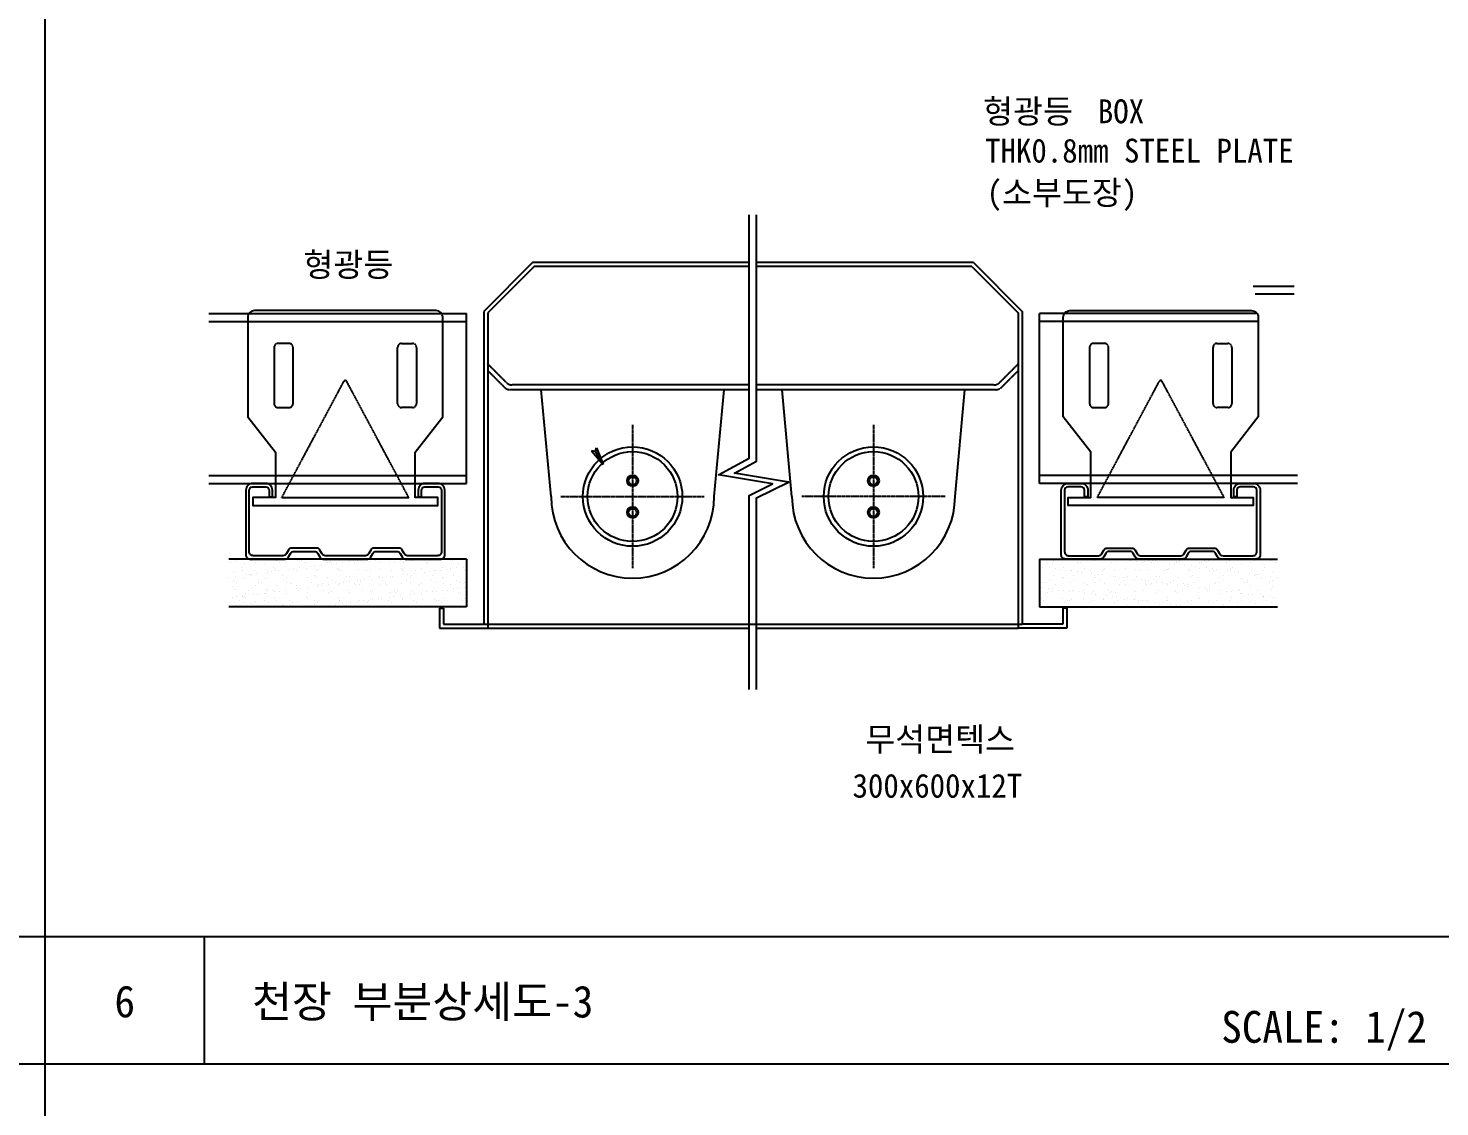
# Model space of a CAD drawing. Header units: millimetres. Extents: x 4197 to 36683, y 11436 to 28100.
# Drawn here: x 15024 to 20346, y 19965 to 24032 of the extents above; entities that cross this region are included whole.
import ezdxf
from ezdxf.enums import TextEntityAlignment as Align

# ---------------------------------------------------------------- set-up
doc = ezdxf.new("R2010")
doc.units = ezdxf.units.MM
doc.header["$MEASUREMENT"] = 0
for name, pattern in [('CENTER', [65, 60, -2, 1, -2]), ('DASHDOT2', [17, 15, -1, 0, -1]), ('HIDDEN', [0.375, 0.25, -0.125])]:
    doc.linetypes.add(name, pattern=pattern)
doc.layers.get('0').update_dxf_attribs({"linetype": 'CONTINUOUS'})
for name, color, linetype in [('2', 2, 'CONTINUOUS'), ('3', 6, 'CONTINUOUS'), ('7', 7, 'CONTINUOUS'), ('A-MKXS-LEAD', 7, 'CONTINUOUS'), ('ANCH', 8, 'CONTINUOUS'), ('CEN', 20, 'CENTER'), ('FORM', 7, 'CONTINUOUS'), ('HA', 9, 'CONTINUOUS'), ('M', 2, 'CONTINUOUS'), ('SEC', 45, 'CONTINUOUS'), ('TEX', 3, 'CONTINUOUS'), ('TEXT', 7, 'CONTINUOUS')]:
    doc.layers.add(name, color=color, linetype=linetype)
doc.layers.add('A-MKXS-TEXT1', color=3, linetype='CONTINUOUS', lineweight=25)
doc.styles.add('돋움', font='')
doc.styles.add('돋움체', font='')
doc.styles.get('돋움').set_extended_font_data('DotumChe')
doc.styles.get('돋움체').set_extended_font_data('DotumChe')

# ---------------------------------------------------------------- blocks, each defined once
blk = doc.blocks.new('*X16')
at = {"color": 0}
for p, q in [((66.95, 1767.32), (66.95, 1767.32)), ((67.88, 1766.47), (67.88, 1766.47)), ((78.44, 1766.58), (78.44, 1766.58)), ((87.26, 1766.87), (87.26, 1766.87)), ((94.01, 1766.61), (94.01, 1766.61)), ((99.89, 1765.41), (99.89, 1765.41)), ((107.26, 1766.7), (107.26, 1766.7)), ((108.19, 1765.86), (108.19, 1765.86)), ((109.58, 1766.64), (109.58, 1766.64)), ((112.98, 1765.58), (112.98, 1765.58)), ((125.15, 1766.67), (125.15, 1766.67)), ((125.77, 1765.52), (125.77, 1765.52)), ((127.26, 1765.32), (127.26, 1765.32)), ((127.57, 1766.26), (127.57, 1766.26)), ((135.41, 1765.5), (135.41, 1765.5)), ((139.28, 1766), (139.28, 1766)), ((140.72, 1766.69), (140.72, 1766.69)), ((142.21, 1766.4), (142.21, 1766.4)), ((142.83, 1765.35), (142.83, 1765.35)), ((144.81, 1766.74), (144.81, 1766.74)), ((147.57, 1766.09), (147.57, 1766.09)), ((148.87, 1767.28), (148.87, 1767.28)), ((152.36, 1766.17), (152.36, 1766.17)), ((156.3, 1766.72), (156.3, 1766.72)), ((158.4, 1765.38), (158.4, 1765.38)), ((165.15, 1766.11), (165.15, 1766.11)), ((167.88, 1765.65), (167.88, 1765.65)), ((171.87, 1766.75), (171.87, 1766.75)), ((173.97, 1765.41), (173.97, 1765.41)), ((178.66, 1766.6), (178.66, 1766.6)), ((187.44, 1766.78), (187.44, 1766.78)), ((187.88, 1765.47), (187.88, 1765.47)), ((189.55, 1765.44), (189.55, 1765.44)), ((191.75, 1766.76), (191.75, 1766.76)), ((203.01, 1766.81), (203.01, 1766.81)), ((204.54, 1766.7), (204.54, 1766.7)), ((205.12, 1765.46), (205.12, 1765.46)), ((64.98, 1765.21), (64.98, 1765.21)), ((66.85, 1759.81), (66.85, 1759.81)), ((68.12, 1756.64), (68.12, 1756.64)), ((72.23, 1762.48), (72.23, 1762.48)), ((72.57, 1760.37), (72.57, 1760.37)), ((73.6, 1764.99), (73.6, 1764.99)), ((74.91, 1757.54), (74.91, 1757.54)), ((77.2, 1757.92), (77.2, 1757.92)), ((77.51, 1757.88), (77.51, 1757.88)), ((78.12, 1757.08), (78.12, 1757.08)), ((80.36, 1760.3), (80.36, 1760.3)), ((80.55, 1765.24), (80.55, 1765.24)), ((81.58, 1758.42), (81.58, 1758.42)), ((86.39, 1764.93), (86.39, 1764.93)), ((88.14, 1760.4), (88.14, 1760.4)), ((88.37, 1759.31), (88.37, 1759.31)), ((90.97, 1759.65), (90.97, 1759.65)), ((92.23, 1762.31), (92.23, 1762.31)), ((93.15, 1761.47), (93.15, 1761.47)), ((93.45, 1760.47), (93.45, 1760.47)), ((95.04, 1760.19), (95.04, 1760.19)), ((96.12, 1765.27), (96.12, 1765.27)), ((97.5, 1757.48), (97.5, 1757.48)), ((101.83, 1761.08), (101.83, 1761.08)), ((103.71, 1760.43), (103.71, 1760.43)), ((104.43, 1761.43), (104.43, 1761.43)), ((106.24, 1760.4), (106.24, 1760.4)), ((108.5, 1761.96), (108.5, 1761.96)), ((111.69, 1765.29), (111.69, 1765.29)), ((112.54, 1761.87), (112.54, 1761.87)), ((115.29, 1762.85), (115.29, 1762.85)), ((117.51, 1757.31), (117.51, 1757.31)), ((117.89, 1763.2), (117.89, 1763.2)), ((118.43, 1756.47), (118.43, 1756.47)), ((119.28, 1760.46), (119.28, 1760.46)), ((119.74, 1760.89), (119.74, 1760.89)), ((121.96, 1763.73), (121.96, 1763.73)), ((128.75, 1764.63), (128.75, 1764.63)), ((131.35, 1764.97), (131.35, 1764.97)), ((132.54, 1761.7), (132.54, 1761.7)), ((132.83, 1761.06), (132.83, 1761.06)), ((133.46, 1760.85), (133.46, 1760.85)), ((134.85, 1760.49), (134.85, 1760.49)), ((137.81, 1756.87), (137.81, 1756.87)), ((145.62, 1761), (145.62, 1761)), ((148.49, 1765.24), (148.49, 1765.24)), ((150.42, 1760.51), (150.42, 1760.51)), ((152.68, 1756.54), (152.68, 1756.54)), ((152.84, 1761.26), (152.84, 1761.26)), ((157.82, 1756.7), (157.82, 1756.7)), ((159.12, 1761.48), (159.12, 1761.48)), ((165.47, 1756.48), (165.47, 1756.48)), ((165.99, 1760.54), (165.99, 1760.54)), ((166.94, 1756.71), (166.94, 1756.71)), ((172.21, 1761.65), (172.21, 1761.65)), ((172.85, 1761.09), (172.85, 1761.09)), ((173.73, 1757.6), (173.73, 1757.6)), ((173.77, 1760.24), (173.77, 1760.24)), ((176.34, 1757.95), (176.34, 1757.95)), ((178.97, 1756.96), (178.97, 1756.96)), ((180.4, 1758.48), (180.4, 1758.48)), ((181.57, 1760.57), (181.57, 1760.57)), ((185, 1761.59), (185, 1761.59)), ((187.19, 1759.38), (187.19, 1759.38)), ((188.8, 1764.63), (188.8, 1764.63)), ((189.79, 1759.72), (189.79, 1759.72)), ((192.06, 1757.13), (192.06, 1757.13)), ((193.15, 1760.64), (193.15, 1760.64)), ((193.86, 1760.25), (193.86, 1760.25)), ((197.14, 1760.6), (197.14, 1760.6)), ((198.51, 1762.08), (198.51, 1762.08)), ((200.65, 1761.15), (200.65, 1761.15)), ((203.25, 1761.49), (203.25, 1761.49)), ((204.85, 1757.07), (204.85, 1757.07)), ((207.32, 1762.02), (207.32, 1762.02)), ((208.18, 1765.03), (208.18, 1765.03)), ((211.6, 1762.24), (211.6, 1762.24)), ((212.71, 1760.63), (212.71, 1760.63)), ((213.16, 1760.47), (213.16, 1760.47)), ((64.05, 1756.11), (64.05, 1756.11)), ((66.91, 1754.03), (66.91, 1754.03)), ((67.17, 1750.18), (67.17, 1750.18)), ((67.44, 1748.71), (67.44, 1748.71)), ((69.02, 1752.69), (69.02, 1752.69)), ((73.91, 1755.35), (73.91, 1755.35)), ((76.61, 1747.85), (76.61, 1747.85)), ((80.67, 1750.67), (80.67, 1750.67)), ((82.47, 1753.09), (82.47, 1753.09)), ((82.48, 1754.06), (82.48, 1754.06)), ((84.59, 1752.72), (84.59, 1752.72)), ((86.7, 1755.29), (86.7, 1755.29)), ((87.45, 1748.53), (87.45, 1748.53)), ((88.37, 1747.69), (88.37, 1747.69)), ((92.18, 1747.88), (92.18, 1747.88)), ((93.76, 1750.83), (93.76, 1750.83)), ((98.05, 1754.09), (98.05, 1754.09)), ((99.65, 1747.85), (99.65, 1747.85)), ((100.16, 1752.75), (100.16, 1752.75)), ((100.21, 1755.78), (100.21, 1755.78)), ((102.48, 1752.92), (102.48, 1752.92)), ((103.4, 1752.08), (103.4, 1752.08)), ((106.44, 1748.74), (106.44, 1748.74)), ((106.55, 1750.77), (106.55, 1750.77)), ((107.75, 1748.09), (107.75, 1748.09)), ((107.75, 1747.91), (107.75, 1747.91)), ((109.04, 1749.09), (109.04, 1749.09)), ((113.11, 1749.62), (113.11, 1749.62)), ((113.3, 1755.95), (113.3, 1755.95)), ((113.62, 1754.12), (113.62, 1754.12)), ((115.73, 1752.77), (115.73, 1752.77)), ((119.9, 1750.52), (119.9, 1750.52)), ((120.06, 1751.26), (120.06, 1751.26)), ((122.5, 1750.86), (122.5, 1750.86)), ((122.78, 1752.48), (122.78, 1752.48)), ((123.32, 1747.94), (123.32, 1747.94)), ((126.09, 1755.88), (126.09, 1755.88)), ((126.57, 1751.39), (126.57, 1751.39)), ((127.76, 1747.92), (127.76, 1747.92)), ((129.19, 1754.14), (129.19, 1754.14)), ((131.3, 1752.8), (131.3, 1752.8)), ((133.14, 1751.42), (133.14, 1751.42)), ((133.36, 1752.29), (133.36, 1752.29)), ((135.96, 1752.63), (135.96, 1752.63)), ((138.89, 1747.97), (138.89, 1747.97)), ((139.59, 1756.37), (139.59, 1756.37)), ((140.02, 1753.17), (140.02, 1753.17)), ((142.79, 1752.31), (142.79, 1752.31)), ((143.71, 1751.46), (143.71, 1751.46)), ((144.76, 1754.17), (144.76, 1754.17)), ((145.93, 1751.36), (145.93, 1751.36)), ((146.82, 1754.06), (146.82, 1754.06)), ((146.87, 1752.83), (146.87, 1752.83)), ((149.42, 1754.4), (149.42, 1754.4)), ((153.48, 1754.94), (153.48, 1754.94)), ((154.46, 1747.99), (154.46, 1747.99)), ((158.74, 1755.85), (158.74, 1755.85)), ((159.44, 1751.85), (159.44, 1751.85)), ((160.27, 1755.83), (160.27, 1755.83)), ((160.33, 1754.2), (160.33, 1754.2)), ((162.44, 1752.86), (162.44, 1752.86)), ((162.88, 1756.17), (162.88, 1756.17)), ((163.09, 1751.87), (163.09, 1751.87)), ((170.03, 1748.02), (170.03, 1748.02)), ((172.53, 1752.02), (172.53, 1752.02)), ((175.9, 1754.23), (175.9, 1754.23)), ((178.01, 1752.89), (178.01, 1752.89)), ((178.12, 1756.25), (178.12, 1756.25)), ((183.1, 1751.69), (183.1, 1751.69)), ((184.02, 1750.85), (184.02, 1750.85)), ((185.32, 1751.95), (185.32, 1751.95)), ((185.6, 1748.05), (185.6, 1748.05)), ((191.47, 1754.26), (191.47, 1754.26)), ((193.58, 1752.91), (193.58, 1752.91)), ((198.13, 1756.08), (198.13, 1756.08)), ((198.47, 1747.91), (198.47, 1747.91)), ((198.82, 1752.44), (198.82, 1752.44)), ((199.05, 1755.24), (199.05, 1755.24)), ((201.17, 1748.08), (201.17, 1748.08)), ((203.4, 1751.25), (203.4, 1751.25)), ((205.26, 1748.81), (205.26, 1748.81)), ((207.05, 1754.29), (207.05, 1754.29)), ((207.86, 1749.15), (207.86, 1749.15)), ((209.15, 1752.94), (209.15, 1752.94)), ((211.91, 1752.61), (211.91, 1752.61)), ((211.93, 1749.69), (211.93, 1749.69)), ((66.06, 1743.43), (66.06, 1743.43)), ((67.48, 1740.54), (67.48, 1740.54)), ((68.66, 1743.77), (68.66, 1743.77)), ((70.95, 1741.51), (70.95, 1741.51)), ((72.42, 1744.15), (72.42, 1744.15)), ((72.73, 1744.31), (72.73, 1744.31)), ((73.06, 1740.17), (73.06, 1740.17)), ((73.34, 1743.3), (73.34, 1743.3)), ((74.23, 1745.72), (74.23, 1745.72)), ((77.69, 1739.32), (77.69, 1739.32)), ((79.52, 1745.2), (79.52, 1745.2)), ((80.99, 1741.03), (80.99, 1741.03)), ((82.12, 1745.54), (82.12, 1745.54)), ((86.19, 1746.08), (86.19, 1746.08)), ((86.52, 1741.54), (86.52, 1741.54)), ((87.02, 1745.66), (87.02, 1745.66)), ((88.63, 1740.2), (88.63, 1740.2)), ((92.72, 1743.7), (92.72, 1743.7)), ((92.98, 1746.97), (92.98, 1746.97)), ((94.08, 1741.2), (94.08, 1741.2)), ((95.58, 1747.31), (95.58, 1747.31)), ((97.7, 1739.14), (97.7, 1739.14)), ((100.52, 1746.14), (100.52, 1746.14)), ((102.09, 1741.57), (102.09, 1741.57)), ((104.2, 1740.22), (104.2, 1740.22)), ((106.87, 1741.14), (106.87, 1741.14)), ((112.73, 1743.53), (112.73, 1743.53)), ((113.61, 1746.31), (113.61, 1746.31)), ((113.65, 1742.69), (113.65, 1742.69)), ((117.66, 1741.6), (117.66, 1741.6)), ((118, 1738.7), (118, 1738.7)), ((119.77, 1740.25), (119.77, 1740.25)), ((120.37, 1741.62), (120.37, 1741.62)), ((126.4, 1746.25), (126.4, 1746.25)), ((128.68, 1747.08), (128.68, 1747.08)), ((131.18, 1739.05), (131.18, 1739.05)), ((133.03, 1743.09), (133.03, 1743.09)), ((133.23, 1741.62), (133.23, 1741.62)), ((133.46, 1741.79), (133.46, 1741.79)), ((135.34, 1740.28), (135.34, 1740.28)), ((137.97, 1739.95), (137.97, 1739.95)), ((139.91, 1746.74), (139.91, 1746.74)), ((140.57, 1740.29), (140.57, 1740.29)), ((144.63, 1740.83), (144.63, 1740.83)), ((146.25, 1741.73), (146.25, 1741.73)), ((148.06, 1747.48), (148.06, 1747.48)), ((148.8, 1741.65), (148.8, 1741.65)), ((150.91, 1740.31), (150.91, 1740.31)), ((151.43, 1741.72), (151.43, 1741.72)), ((152.99, 1746.9), (152.99, 1746.9)), ((153.04, 1742.92), (153.04, 1742.92)), ((153.96, 1742.07), (153.96, 1742.07)), ((154.03, 1742.06), (154.03, 1742.06)), ((158.09, 1742.6), (158.09, 1742.6)), ((159.75, 1742.22), (159.75, 1742.22)), ((164.37, 1741.68), (164.37, 1741.68)), ((164.88, 1743.49), (164.88, 1743.49)), ((165.78, 1746.84), (165.78, 1746.84)), ((166.48, 1740.34), (166.48, 1740.34)), ((167.49, 1743.84), (167.49, 1743.84)), ((168.07, 1747.31), (168.07, 1747.31)), ((168.99, 1746.46), (168.99, 1746.46)), ((171.55, 1744.37), (171.55, 1744.37)), ((172.84, 1742.38), (172.84, 1742.38)), ((173.34, 1742.48), (173.34, 1742.48)), ((178.34, 1745.26), (178.34, 1745.26)), ((179.29, 1747.33), (179.29, 1747.33)), ((179.94, 1741.71), (179.94, 1741.71)), ((180.95, 1745.61), (180.95, 1745.61)), ((182.05, 1740.37), (182.05, 1740.37)), ((185.01, 1746.14), (185.01, 1746.14)), ((185.63, 1742.32), (185.63, 1742.32)), ((188.37, 1746.86), (188.37, 1746.86)), ((191.8, 1747.04), (191.8, 1747.04)), ((192.38, 1747.5), (192.38, 1747.5)), ((193.35, 1742.3), (193.35, 1742.3)), ((194.27, 1741.46), (194.27, 1741.46)), ((194.4, 1747.38), (194.4, 1747.38)), ((195.51, 1741.74), (195.51, 1741.74)), ((197.62, 1740.39), (197.62, 1740.39)), ((199.14, 1742.81), (199.14, 1742.81)), ((205.17, 1747.43), (205.17, 1747.43)), ((208.38, 1746.69), (208.38, 1746.69)), ((209.3, 1745.85), (209.3, 1745.85)), ((211.08, 1741.77), (211.08, 1741.77)), ((212.23, 1742.97), (212.23, 1742.97)), ((213.19, 1740.42), (213.19, 1740.42)), ((98.62, 1738.3), (98.62, 1738.3)), ((124.51, 1738.18), (124.51, 1738.18)), ((127.11, 1738.52), (127.11, 1738.52)), ((138.01, 1738.53), (138.01, 1738.53)), ((138.93, 1737.68), (138.93, 1737.68)), ((158.31, 1738.09), (158.31, 1738.09)), ((178.32, 1737.92), (178.32, 1737.92)), ((179.6, 1737.69), (179.6, 1737.69)), ((192.69, 1737.86), (192.69, 1737.86)), ((205.48, 1737.8), (205.48, 1737.8))]:
    blk.add_line(p, q, dxfattribs=at)
blk = doc.blocks.new('BKD1')
at = {"layer": 'TEXT', "color": 8}
for p, q in [((2.22, 0.36), (0, 0)), ((0, 0), (1.88, 0)), ((0, 0), (1.88, 0)), ((2.22, -0.36), (0, 0)), ((1.88, 0), (2.22, 0.36)), ((1.88, 0), (2.22, -0.36))]:
    blk.add_line(p, q, dxfattribs=at)
for points in [[(0, 0), (1.88, 0), (2.22, 0.36), (0, 0)], [(2.22, 0.36), (1.88, 0), (0, 0), (2.22, 0.36)], [(0, 0), (1.88, 0), (2.22, -0.36), (0, 0)], [(2.22, -0.36), (1.88, 0), (0, 0), (2.22, -0.36)]]:
    blk.add_solid(points, dxfattribs=at)

msp = doc.modelspace()

# ---------------------------------------------------------------- linework, layer by layer
at = {"layer": '2'}
for p, q in [((16925.6, 23148.3), (16741.9, 22964.6)), ((16931.8, 23133.3), (16756.9, 22958.4)), ((17741.9, 23148.3), (16925.6, 23148.3)), ((17741.9, 23133.3), (16931.8, 23133.3)), ((18588, 23148.3), (17769.9, 23148.3)), ((18581.8, 23133.3), (17769.9, 23133.3)), ((18581.8, 23133.3), (18756.7, 22958.4)), ((18588, 23148.3), (18771.7, 22964.6)), ((16741.9, 22964.6), (16741.9, 21785.3)), ((16756.9, 22958.4), (16756.9, 21770.3)), ((18756.7, 22958.4), (18756.7, 21770.3)), ((18771.7, 22964.6), (18771.7, 21785.3)), ((16574.1, 21845.3), (16589.1, 21845.3)), ((16574.1, 21845.3), (16574.1, 21770.3)), ((16574.1, 21845.3), (16589.1, 21845.3)), ((16589.1, 21845.3), (16589.1, 21785.3)), ((18939.5, 21845.3), (18924.5, 21845.3)), ((18924.5, 21845.3), (18924.5, 21785.3)), ((18939.5, 21845.3), (18924.5, 21845.3)), ((18939.5, 21845.3), (18939.5, 21770.3)), ((16574.1, 21770.3), (16756.9, 21770.3)), ((16589.1, 21785.3), (16741.9, 21785.3)), ((18939.5, 21770.3), (18756.7, 21770.3)), ((18924.5, 21785.3), (18771.7, 21785.3))]:
    msp.add_line(p, q, dxfattribs=at)
at = {"layer": '3'}
for p, q in [((16676.5, 22030.4), (15779.7, 22030.4)), ((16676.5, 22030.4), (16676.5, 21850.4)), ((18837.1, 22030.4), (18837.1, 21850.4)), ((18837.1, 22030.4), (19733.9, 22030.4)), ((16676.5, 21850.4), (15779.7, 21850.4)), ((18837.1, 21850.4), (19733.9, 21850.4))]:
    msp.add_line(p, q, dxfattribs=at)
at = {"layer": '7', "linetype": 'HIDDEN'}
for p, q in [((16827.1, 22695.9), (16756.9, 22766.1)), ((16819.6, 22677.9), (16756.9, 22740.7)), ((18686.5, 22695.9), (18756.7, 22766.1)), ((18694, 22677.9), (18756.7, 22740.7)), ((15980.1, 22262.5), (16214.2, 22700.6)), ((16458.8, 22262.5), (16224.7, 22700.6)), ((17741.9, 22687.2), (16848.3, 22687.2)), ((18665.3, 22687.2), (17769.9, 22687.2)), ((19054.8, 22262.5), (19288.9, 22700.6)), ((19533.5, 22262.5), (19299.4, 22700.6)), ((17741.9, 22669.2), (16840.8, 22669.2)), ((18672.8, 22669.2), (17769.9, 22669.2)), ((15980.1, 22262.5), (16458.8, 22262.5)), ((19533.5, 22262.5), (19054.8, 22262.5))]:
    msp.add_line(p, q, dxfattribs=at)
at = {"layer": '7'}
for p, q in [((16756.9, 21770.3), (17741.9, 21770.3)), ((17769.9, 21770.3), (18756.7, 21770.3))]:
    msp.add_line(p, q, dxfattribs=at)
for points in [[(15955.7, 22433.3), (15955.7, 22262.5), (15871, 22262.5), (15871, 22232.5), (16567.9, 22232.5), (16567.9, 22262.5), (16483.2, 22262.5), (16483.2, 22433.3), (16587, 22566.7), (16587, 22942.3, 0.414214), (16562, 22967.3), (15877, 22967.3, 0.414214), (15852, 22942.3), (15852, 22566.7)], [(19557.9, 22433.3), (19557.9, 22262.5), (19642.6, 22262.5), (19642.6, 22232.5), (18945.7, 22232.5), (18945.7, 22262.5), (19030.4, 22262.5), (19030.4, 22433.3), (18926.7, 22566.7), (18926.7, 22942.3, -0.414214), (18951.7, 22967.3), (19636.7, 22967.3, -0.414214), (19661.7, 22942.3), (19661.7, 22566.7)]]:
    msp.add_lwpolyline(points, format="xyb", close=True, dxfattribs=at)
at = {"layer": '7', "linetype": 'HIDDEN'}
for points in [[(15951.1, 22828.7), (15951.1, 22616.8, 0.414214), (15966.1, 22601.8), (16007.3, 22601.8, 0.414214), (16022.3, 22616.8), (16022.3, 22828.7, 0.414214), (16007.3, 22843.7), (15966.1, 22843.7, 0.414214)], [(16487.8, 22828.7), (16487.8, 22616.8, -0.414214), (16472.8, 22601.8), (16431.6, 22601.8, -0.414214), (16416.6, 22616.8), (16416.6, 22828.7, -0.414214), (16431.6, 22843.7), (16472.8, 22843.7, -0.414214)], [(19025.8, 22828.7), (19025.8, 22616.8, 0.414214), (19040.8, 22601.8), (19082, 22601.8, 0.414214), (19097, 22616.8), (19097, 22828.7, 0.414214), (19082, 22843.7), (19040.8, 22843.7, 0.414214)], [(19562.5, 22828.7), (19562.5, 22616.8, -0.414214), (19547.5, 22601.8), (19506.3, 22601.8, -0.414214), (19491.3, 22616.8), (19491.3, 22828.7, -0.414214), (19506.3, 22843.7), (19547.5, 22843.7, -0.414214)]]:
    msp.add_lwpolyline(points, format="xyb", close=True, dxfattribs=at)
for centre, radius, start, end in [((16219.5, 22697.8), 6, 28.109, 151.891), ((16840.8, 22699.2), 30, 225, 270), ((16848.3, 22717.2), 30, 225, 270), ((18665.3, 22717.2), 30, 270, 315), ((18672.8, 22699.2), 30, 270, 315), ((19294.2, 22697.8), 6, 28.109, 151.891)]:
    msp.add_arc(centre, radius, start, end, dxfattribs=at)
at = {"layer": 'A-MKXS-LEAD'}
for points in [[(18141, 23152.8, 0, 30, 0), (18141, 23242.8, 0, 0, 0), (18141, 23716.9, 0, 0, 0), (18568.9, 23716.9, 0, 0, 0)], [(17191.5, 22387.5, 0, 30, 0), (17145.1, 22464.6, 0, 0, 0), (16739.1, 23138.9, 0, 0, 0), (16492.7, 23138.9, 0, 0, 0)]]:
    msp.add_lwpolyline(points, format="xyseb", dxfattribs=at)
at = {"layer": 'ANCH'}
for p, q in [((19797.4, 23058.7), (19642.3, 23058.7)), ((19797.4, 23028.8), (19649.7, 23028.8)), ((15704.2, 22956.7), (15859.3, 22956.7)), ((16582.3, 22956.7), (16676.5, 22956.7)), ((16676.5, 22315.4), (16676.5, 22956.7)), ((18931.3, 22956.7), (18837.1, 22956.7)), ((18837.1, 22315.4), (18837.1, 22956.7)), ((15704.2, 22926.8), (15852, 22926.8)), ((16587, 22926.8), (16676.5, 22926.8)), ((18926.7, 22926.8), (18837.1, 22926.8)), ((15704.2, 22345.4), (15955.7, 22345.4)), ((15704.2, 22315.4), (15955.7, 22315.4)), ((16483.2, 22345.4), (16676.5, 22345.4)), ((16483.2, 22315.4), (16676.5, 22315.4)), ((19030.4, 22345.4), (18837.1, 22345.4)), ((19030.4, 22315.4), (18837.1, 22315.4)), ((19809.4, 22345.4), (19557.9, 22345.4)), ((19809.4, 22315.4), (19557.9, 22315.4))]:
    msp.add_line(p, q, dxfattribs=at)
at = {"layer": 'ANCH', "linetype": 'HIDDEN'}
for p, q in [((15859.3, 22956.7), (16582.3, 22956.7)), ((19654.3, 22956.7), (18931.3, 22956.7)), ((15852, 22926.8), (16587, 22926.8)), ((19661.7, 22926.8), (18926.7, 22926.8)), ((15955.7, 22345.4), (16483.2, 22345.4)), ((15955.7, 22315.4), (16483.2, 22315.4)), ((19557.9, 22345.4), (19030.4, 22345.4)), ((19557.9, 22315.4), (19030.4, 22315.4))]:
    msp.add_line(p, q, dxfattribs=at)
at = {"layer": 'CEN', "linetype": 'DASHDOT2'}
for p, q in [((17302.6, 22536), (17302.6, 21996)), ((18211, 22536), (18211, 21996)), ((17032.6, 22266), (17572.6, 22266)), ((18481, 22266), (17941, 22266))]:
    msp.add_line(p, q, dxfattribs=at)
at = {"layer": 'FORM', "linetype": 'Continuous'}
for p, q in [((15087.7, 16021.2), (15087.7, 28100.1)), ((15087.7, 20605.6), (4196.9, 20605.6)), ((25759.4, 20605.6), (15087.7, 20605.6)), ((15687.7, 20605.6), (15687.7, 20125.6)), ((25759.4, 20125.6), (4196.9, 20125.6))]:
    msp.add_line(p, q, dxfattribs=at)
at = {"layer": 'HA'}
msp.add_line((16741.9, 21785.3), (18771.7, 21785.3), dxfattribs=at)
at = {"layer": 'M'}
for points in [[(16420.7, 22072), (16328.8, 22072, 0.275955), (16315.6, 22064.1), (16308.4, 22050.8, -0.275955), (16295.2, 22042.9), (16143.7, 22042.9, -0.275955), (16130.5, 22050.8), (16123.3, 22064.1, 0.275955), (16110.1, 22072), (16018.2, 22072, 0.275955), (16005, 22064.1), (15997.9, 22050.8, -0.275955), (15984.7, 22042.9), (15872, 22042.9, -0.414214), (15857, 22057.9), (15857, 22290.4, -0.414214), (15869.5, 22302.9), (15919.5, 22302.9, -0.414214), (15932, 22290.4), (15932, 22265.3), (15944.5, 22265.3), (15944.5, 22290.4, 0.414214), (15919.5, 22315.4), (15869.5, 22315.4, 0.414214), (15844.5, 22290.4), (15844.5, 22045.4, 0.414214), (15859.5, 22030.4), (15992.1, 22030.4, 0.275955), (16005.3, 22038.3), (16012.5, 22051.6, -0.275955), (16025.7, 22059.5), (16102.7, 22059.5, -0.275955), (16115.9, 22051.6), (16123, 22038.3, 0.275955), (16136.2, 22030.4), (16302.7, 22030.4, 0.275955), (16315.9, 22038.3), (16323, 22051.6, -0.275955), (16336.2, 22059.5), (16413.2, 22059.5, -0.275955), (16426.4, 22051.6), (16433.6, 22038.3, 0.275955), (16446.8, 22030.4), (16579.5, 22030.4, 0.414214), (16594.5, 22045.4), (16594.5, 22290.4, 0.414214), (16569.5, 22315.4), (16519.5, 22315.4, 0.414214), (16494.5, 22290.4), (16494.5, 22265.3), (16507, 22265.3), (16507, 22290.4, -0.414214), (16519.5, 22302.9), (16569.5, 22302.9, -0.414214), (16582, 22290.4), (16582, 22057.9, -0.414214), (16567, 22042.9), (16454.2, 22042.9, -0.275955), (16441, 22050.8), (16433.9, 22064.1, 0.275955)], [(19092.9, 22072), (19184.8, 22072, -0.275955), (19198, 22064.1), (19205.2, 22050.8, 0.275955), (19218.4, 22042.9), (19369.9, 22042.9, 0.275955), (19383.1, 22050.8), (19390.3, 22064.1, -0.275955), (19403.5, 22072), (19495.4, 22072, -0.275955), (19508.6, 22064.1), (19515.7, 22050.8, 0.275955), (19529, 22042.9), (19641.7, 22042.9, 0.414214), (19656.7, 22057.9), (19656.7, 22290.4, 0.414214), (19644.2, 22302.9), (19594.2, 22302.9, 0.414214), (19581.7, 22290.4), (19581.7, 22265.3), (19569.2, 22265.3), (19569.2, 22290.4, -0.414214), (19594.2, 22315.4), (19644.2, 22315.4, -0.414214), (19669.2, 22290.4), (19669.2, 22045.4, -0.414214), (19654.2, 22030.4), (19521.5, 22030.4, -0.275955), (19508.3, 22038.3), (19501.1, 22051.6, 0.275955), (19487.9, 22059.5), (19410.9, 22059.5, 0.275955), (19397.7, 22051.6), (19390.6, 22038.3, -0.275955), (19377.4, 22030.4), (19210.9, 22030.4, -0.275955), (19197.7, 22038.3), (19190.6, 22051.6, 0.275955), (19177.4, 22059.5), (19100.4, 22059.5, 0.275955), (19087.2, 22051.6), (19080, 22038.3, -0.275955), (19066.8, 22030.4), (18934.2, 22030.4, -0.414214), (18919.2, 22045.4), (18919.2, 22290.4, -0.414214), (18944.2, 22315.4), (18994.2, 22315.4, -0.414214), (19019.2, 22290.4), (19019.2, 22265.3), (19006.7, 22265.3), (19006.7, 22290.4, 0.414214), (18994.2, 22302.9), (18944.2, 22302.9, 0.414214), (18931.7, 22290.4), (18931.7, 22057.9, 0.414214), (18946.7, 22042.9), (19059.4, 22042.9, 0.275955), (19072.6, 22050.8), (19079.7, 22064.1, -0.275955)]]:
    msp.add_lwpolyline(points, format="xyb", close=True, dxfattribs=at)
at = {"layer": 'SEC'}
for points in [[(17741.9, 21539), (17741.9, 22270.1), (17830.6, 22313.6), (17626.6, 22348.3), (17741.9, 22410.9), (17741.9, 23329.2)], [(17769.9, 21539), (17769.9, 22261.1), (17890.5, 22320.1), (17686.4, 22354.8), (17769.9, 22400.1), (17769.9, 23329.2)]]:
    msp.add_lwpolyline(points, dxfattribs=at)
at = {"layer": 'TEXT'}
for p, q in [((16995.1, 22266), (16957.7, 22669.2)), ((17610.1, 22266), (17647.5, 22669.2)), ((17903.5, 22266), (17866.1, 22669.2)), ((18518.5, 22266), (18555.9, 22669.2))]:
    msp.add_line(p, q, dxfattribs=at)
msp.add_lwpolyline([(19372.3, 21893.4, 0, 30, 0), (19372.3, 21803.4, 0, 0, 0), (19372.3, 21339.6, 0, 0, 0), (18880.4, 21339.6, 0, 0, 0)], format="xyseb", dxfattribs=at)
for centre, radius in [((17302.6, 22266), 187.5), ((17302.6, 22266), 169.5), ((18211, 22266), 187.5), ((18211, 22266), 169.5), ((17302.6, 22325.7), 21), ((17302.6, 22325.7), 15), ((18211, 22325.7), 21), ((18211, 22325.7), 15), ((17302.6, 22206.4), 21), ((17302.6, 22206.4), 15), ((18211, 22206.4), 21), ((18211, 22206.4), 15)]:
    msp.add_circle(centre, radius, dxfattribs=at)
for centre in [(17302.6, 22266), (18211, 22266)]:
    msp.add_arc(centre, 307.5, 180, 0, dxfattribs=at)

# ---------------------------------------------------------------- block references
at = {"layer": 'HA', "yscale": 6, "zscale": 6}
for p, xscale in [((15396.4, 11425.1), 6), ((20117.2, 11425.1), -6)]:
    msp.add_blockref('*X16', p, dxfattribs=dict(at, xscale=xscale))
at = {"layer": 'TEXT', "xscale": 30.00000000009037, "yscale": 30.00000000009037, "zscale": 30.00000000009037, "rotation": 121.0561182068774}
msp.add_blockref('BKD1', (17191.5, 22387.5), dxfattribs=at)

# ---------------------------------------------------------------- texts
at = {"layer": 'A-MKXS-TEXT1', "style": '돋움체'}
for s, p in [('형광등', (18624.2, 23673.8)), ('BOX', (19057, 23674.1)), ('THK0.8mm STEEL PLATE', (18632, 23525.8)), ('(소부도장)', (18638, 23367.1)), ('형광등', (16061.5, 23095.8)), ('무석면텍스', (18180.1, 21306)), ('300x600x12T', (18132.1, 21130.5))]:
    msp.add_text(s, height=90, dxfattribs=at).set_placement(p)
at = {"layer": 'TEX', "style": '돋움'}
msp.add_text('6', height=120, dxfattribs=at).set_placement((15387.7, 20362.1), align=Align.MIDDLE_CENTER)
msp.add_text('천장 부분상세도-3', height=120, dxfattribs=at).set_placement((15867.7, 20361.5), align=Align.MIDDLE_LEFT)
msp.add_text('SCALE: 1/2', height=120, dxfattribs=at).set_placement((20297.9, 20206.1), align=Align.RIGHT)

doc.saveas('drawing.dxf')
